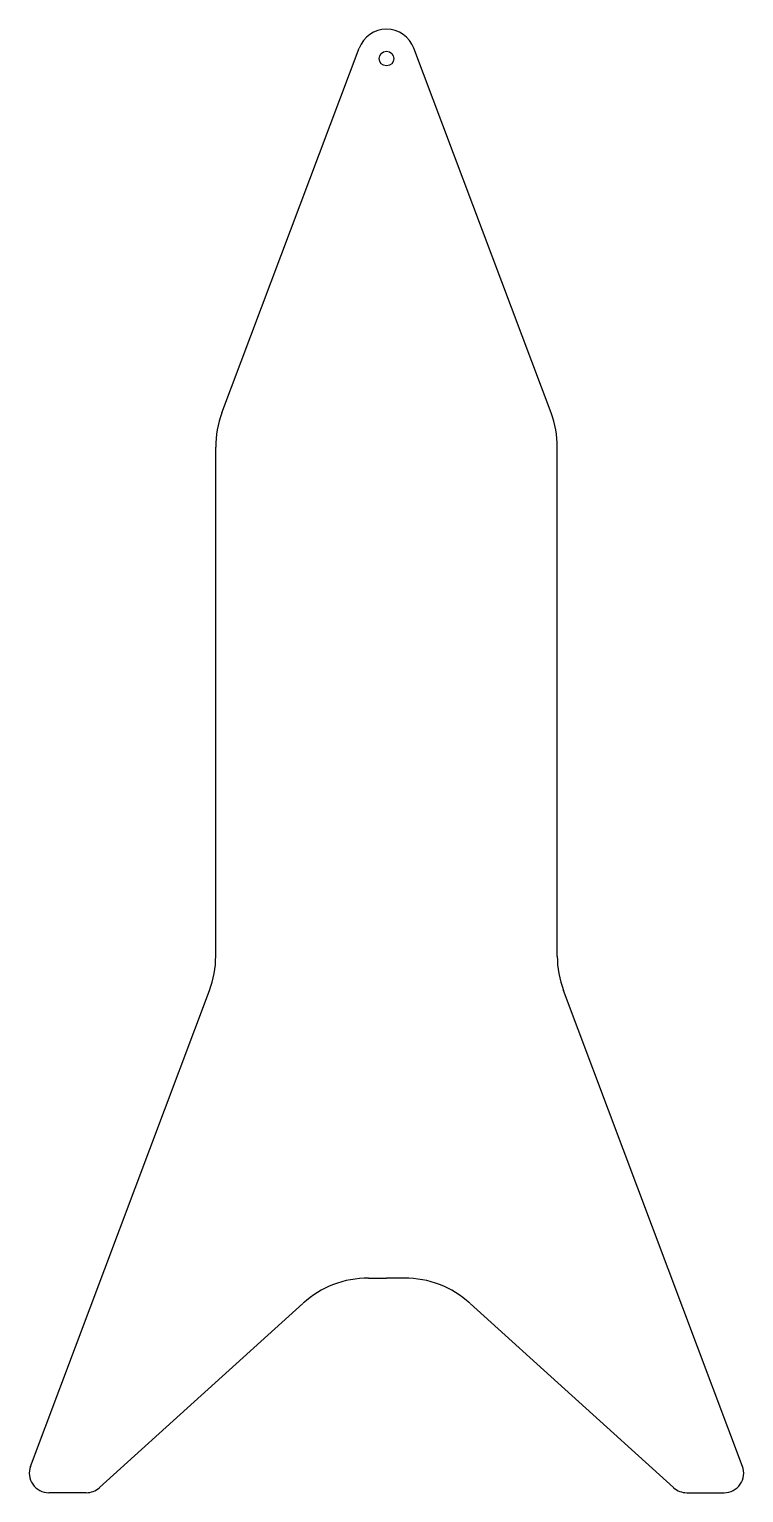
# Model space of a CAD drawing. Header units: millimetres. Extents: x -37 to 37, y 0 to 150.
import ezdxf

# ---------------------------------------------------------------- set-up
doc = ezdxf.new("R2010")
doc.units = ezdxf.units.MM
doc.layers.get('0').update_dxf_attribs({"linetype": 'CONTINUOUS'})

msp = doc.modelspace()

# ---------------------------------------------------------------- linework, layer by layer
for p, q in [((-16.86, 110.69), (-2.81, 148.06)), ((16.86, 110.69), (2.81, 148.06)), ((-17.5, 55), (-17.5, 107.17)), ((17.5, 55), (17.5, 107.17)), ((-36.48, 2.7), (-18.14, 51.48)), ((36.48, 2.7), (18.14, 51.48)), ((-1.84, 22), (0, 22)), ((1.84, 22), (0, 22)), ((-8.56, 19.41), (-29.43, 0.52)), ((8.56, 19.41), (29.43, 0.52)), ((-30.77, 0), (-34.61, 0)), ((30.77, 0), (34.61, 0))]:
    msp.add_line(p, q)
msp.add_circle((0, 147), 0.75)
for centre, radius, start, end in [((0, 147), 3, 20.6097, 159.3903), ((-7.5, 107.17), 10, 159.3903, 180), ((7.5, 107.17), 10, 0, 20.6097), ((-27.5, 55), 10, -20.6097, 0), ((27.5, 55), 10, 180, 200.6097), ((-1.84, 12), 10, 90, 132.1539), ((1.84, 12), 10, 47.8461, 90), ((-34.61, 2), 2, 159.3903, 270), ((34.61, 2), 2, -89.9916, 20.6097), ((-30.77, 2), 2, 270, 312.1539), ((30.77, 2), 2, 227.8461, 270.0084)]:
    msp.add_arc(centre, radius, start, end)

doc.saveas('drawing.dxf')
